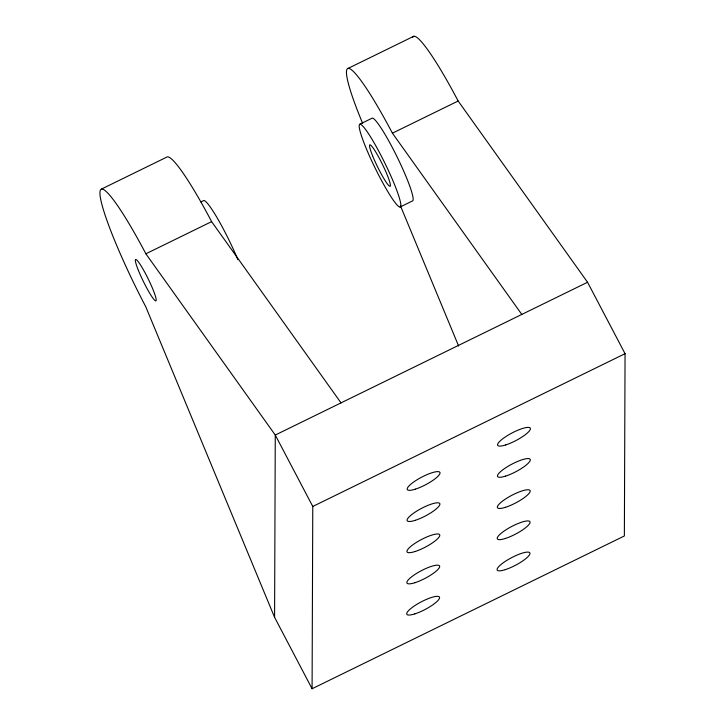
<?xml version="1.0" encoding="UTF-8"?>
<svg xmlns="http://www.w3.org/2000/svg" width="725" height="725" viewBox="0 0 725 725"><rect width="100%" height="100%" fill="white"/><g stroke="black" fill="none" stroke-linecap="round" stroke-linejoin="round"><path stroke-width="1.09" d="M274.585 617.328L275.273 435.045L145.87 253.795A101.355 12.017 63.9 0 0 99.941 192.886A101.355 12.017 63.9 0 0 145.68 306.566L274.585 617.328L312.085 688.75L624.37 535.965L625.059 353.682L587.558 282.261L458.155 101.011A101.355 12.017 63.9 0 0 412.634 37.41M312.085 688.75L312.774 506.467L275.273 435.045L587.558 282.261M101.536 189.035L167.276 156.872A101.355 12.017 63.9 0 1 211.618 221.632L341.022 402.882M348.072 68.413L413.812 36.25M200.888 201.949L203.734 200.553A46.065 5.465 63.9 0 1 237.827 259.632M359.881 124.165L372.206 118.13A46.065 5.465 63.9 0 1 397.753 158.249A46.065 5.465 63.9 0 1 412.425 200.988L400.1 207.024A46.065 5.465 63.9 0 1 365.228 146.015A46.065 5.465 63.9 0 1 374.635 143.74A46.065 5.465 63.9 0 1 400.1 207.024M145.87 253.795L211.618 221.632M362.645 123.332A101.355 12.017 63.9 0 1 349.314 68.522A101.355 12.017 63.9 0 1 392.415 133.183L458.155 101.011M312.774 506.467L625.059 353.682M392.415 133.183L521.81 314.433M400.463 205.828L458.626 346.033M372.605 155.802A23.037 2.728 63.9 0 0 390.041 186.307A23.037 2.728 63.9 0 0 377.317 154.67A23.037 2.728 63.9 0 0 372.605 155.802M138.393 270.389A23.037 2.728 63.9 0 0 155.83 300.893A23.037 2.728 63.9 0 0 143.097 269.256A23.037 2.728 63.9 0 0 138.393 270.389M505.298 569.642A18.424 4.268 -27.7 0 0 529.975 553.42A18.424 4.268 -27.7 0 0 505.334 561.331A18.424 4.268 -27.7 0 0 505.298 569.642M414.899 613.867A18.424 4.268 -27.7 0 0 439.577 597.645A18.424 4.268 -27.7 0 0 414.936 605.556A18.424 4.268 -27.7 0 0 414.899 613.867M415.017 582.683A18.424 4.268 -27.7 0 0 439.694 566.47A18.424 4.268 -27.7 0 0 415.053 574.381A18.424 4.268 -27.7 0 0 415.017 582.683M505.416 538.457A18.424 4.268 -27.7 0 0 530.084 522.245A18.424 4.268 -27.7 0 0 505.452 530.147A18.424 4.268 -27.7 0 0 505.416 538.457M415.135 551.507A18.424 4.268 -27.7 0 0 439.803 535.286A18.424 4.268 -27.7 0 0 415.171 543.197A18.424 4.268 -27.7 0 0 415.135 551.507M505.533 507.282A18.424 4.268 -27.7 0 0 530.202 491.061A18.424 4.268 -27.7 0 0 505.57 498.972A18.424 4.268 -27.7 0 0 505.533 507.282M415.253 520.323A18.424 4.268 -27.7 0 0 439.921 504.111A18.424 4.268 -27.7 0 0 415.289 512.022A18.424 4.268 -27.7 0 0 415.253 520.323M505.651 476.098A18.424 4.268 -27.7 0 0 530.319 459.886A18.424 4.268 -27.7 0 0 505.688 467.788A18.424 4.268 -27.7 0 0 505.651 476.098M505.769 444.923A18.424 4.268 -27.7 0 0 530.437 428.702A18.424 4.268 -27.7 0 0 505.805 436.613A18.424 4.268 -27.7 0 0 505.769 444.923M415.371 489.148A18.424 4.268 -27.7 0 0 440.039 472.927A18.424 4.268 -27.7 0 0 415.407 480.838A18.424 4.268 -27.7 0 0 415.371 489.148"/></g></svg>
